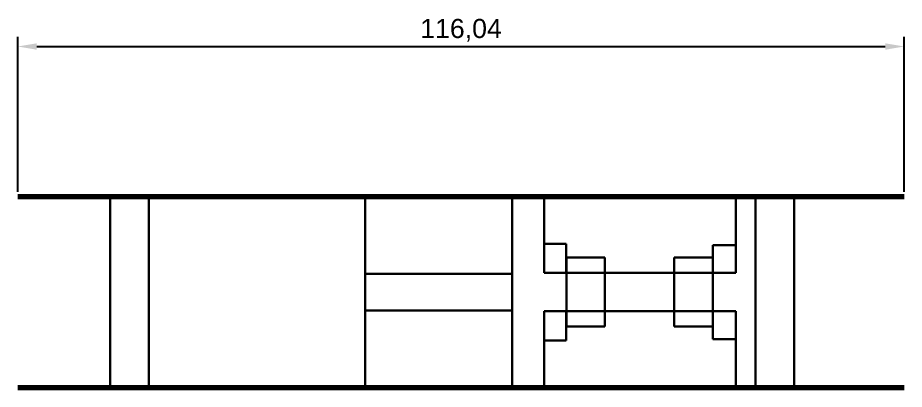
# Model space of a CAD drawing. Header units: millimetres. Extents: x 2158 to 2274, y 1137 to 1278.
# Drawn here: x 2157.8 to 2273.8, y 1229.4 to 1278 of the extents above; entities that cross this region are included whole.
import ezdxf

# ---------------------------------------------------------------- set-up
doc = ezdxf.new("R2010")
doc.units = ezdxf.units.MM
for name, color, linetype in [('BottomLayer', 5, 'Continuous'), ('BottomSolder', 6, 'Continuous'), ('MultiLayer', 9, 'Continuous'), ('TopOverlay', 40, 'Continuous')]:
    doc.layers.add(name, color=color, linetype=linetype)
doc.styles.get("Standard").update_dxf_attribs({"font": 'arial.ttf'})
doc.dimstyles.new('ISO-25', dxfattribs={"dimtxt": 2.5, "dimasz": 2.5, "dimexe": 1.25, "dimexo": 0.625, "dimtad": 1, "dimtxsty": 'Standard', "dimcen": 2.5, "dimadec": 0, "dimazin": 0, "dimtfac": 1, "dimtmove": 0, "dimatfit": 3, "dimfxl": 1, "dimarcsym": 0})

# ---------------------------------------------------------------- blocks, each defined once
blk = doc.blocks.new('*D22')
at = {"color": 0, "lineweight": -2, "transparency": 16777216}
for p, q in [((2157.76, 1255.23), (2157.76, 1275.5)), ((2273.8, 1255.23), (2273.8, 1275.5)), ((2160.26, 1274.25), (2271.3, 1274.25))]:
    blk.add_line(p, q, dxfattribs=at)
at = {"color": 0, "transparency": 16777216}
for points in [[(2160.26, 1274.67), (2160.26, 1273.83), (2157.76, 1274.25)], [(2271.3, 1274.67), (2271.3, 1273.83), (2273.8, 1274.25)]]:
    blk.add_solid(points, dxfattribs=at)
at = {"layer": 'Defpoints', "color": 0, "transparency": 16777216}
for p in [(2273.8, 1274.25), (2157.76, 1254.6), (2273.8, 1254.6)]:
    blk.add_point(p, dxfattribs=at)
at = {"color": 0, "transparency": 16777216, "insert": (2215.78, 1276.38), "char_height": 2.5, "attachment_point": 5}
blk.add_mtext('116,04', dxfattribs=at)

msp = doc.modelspace()

# ---------------------------------------------------------------- linework, layer by layer
at = {"lineweight": 30, "ltscale": 2, "transparency": 33554687}
for p, q in [((2222.48, 1254.601), (2222.48, 1254.601)), ((2222.48, 1229.599), (2222.48, 1229.599))]:
    msp.add_line(p, q, dxfattribs=at)
at = {"lineweight": 30, "ltscale": 2}
msp.add_line((2259.761, 1229.599), (2259.761, 1229.599), dxfattribs=at)
msp.add_line((2259.761, 1229.599), (2259.761, 1229.599), dxfattribs=at)
at = {"layer": 'BottomLayer', "lineweight": 100, "ltscale": 2}
for p, q in [((2157.761, 1254.601), (2273.797, 1254.601)), ((2157.761, 1229.599), (2273.797, 1229.599))]:
    msp.add_line(p, q, dxfattribs=at)
at = {"layer": 'BottomSolder', "lineweight": 30, "ltscale": 2}
for p, q in [((2169.851, 1254.604), (2174.931, 1254.604)), ((2169.851, 1229.599), (2169.851, 1254.599)), ((2174.931, 1254.599), (2174.931, 1229.599))]:
    msp.add_line(p, q, dxfattribs=at)
at = {"layer": 'BottomSolder', "lineweight": 30, "ltscale": 2, "transparency": 33554687}
for p, q in [((2254.313, 1229.376), (2254.313, 1254.376)), ((2254.313, 1254.376), (2259.393, 1254.376)), ((2259.393, 1254.376), (2259.393, 1229.376))]:
    msp.add_line(p, q, dxfattribs=at)
at = {"layer": 'MultiLayer', "lineweight": 30, "ltscale": 2, "transparency": 33554687}
for p, q in [((2229.581, 1239.599), (2229.581, 1246.626)), ((2229.581, 1246.626), (2234.621, 1246.626)), ((2234.621, 1246.626), (2234.621, 1239.599)), ((2243.686, 1239.599), (2243.686, 1246.626)), ((2243.686, 1246.626), (2248.727, 1246.626)), ((2243.686, 1239.599), (2243.686, 1246.626)), ((2243.686, 1246.626), (2248.727, 1246.626)), ((2248.727, 1246.626), (2248.727, 1239.599)), ((2248.727, 1246.626), (2248.727, 1239.599)), ((2229.581, 1244.601), (2229.581, 1237.574)), ((2234.621, 1244.601), (2229.581, 1244.601)), ((2234.621, 1237.574), (2234.621, 1244.601)), ((2243.686, 1244.601), (2243.686, 1237.574)), ((2248.727, 1244.601), (2243.686, 1244.601)), ((2243.686, 1244.601), (2243.686, 1237.574)), ((2248.727, 1244.601), (2243.686, 1244.601)), ((2248.727, 1237.574), (2248.727, 1244.601)), ((2248.727, 1237.574), (2248.727, 1244.601)), ((2234.621, 1239.599), (2229.581, 1239.599)), ((2248.727, 1239.599), (2243.686, 1239.599)), ((2248.727, 1239.599), (2243.686, 1239.599)), ((2229.581, 1237.574), (2234.621, 1237.574)), ((2243.686, 1237.574), (2248.727, 1237.574)), ((2243.686, 1237.574), (2248.727, 1237.574))]:
    msp.add_line(p, q, dxfattribs=at)
at = {"layer": 'TopOverlay', "lineweight": 30, "ltscale": 2, "transparency": 33554687}
for p, q in [((2203.217, 1254.601), (2203.217, 1239.701)), ((2222.48, 1239.701), (2222.48, 1254.601)), ((2226.674, 1254.601), (2226.674, 1244.601)), ((2251.738, 1244.601), (2251.738, 1254.601)), ((2229.552, 1248.42), (2226.674, 1248.42)), ((2229.552, 1248.42), (2229.552, 1244.601)), ((2248.753, 1244.601), (2248.753, 1248.247)), ((2248.753, 1248.247), (2251.738, 1248.247)), ((2203.217, 1229.599), (2203.217, 1244.499)), ((2203.217, 1244.499), (2222.48, 1244.499)), ((2222.48, 1244.499), (2222.48, 1229.599)), ((2226.674, 1244.601), (2251.738, 1244.601)), ((2203.217, 1239.701), (2222.48, 1239.701)), ((2226.674, 1229.599), (2226.674, 1239.599)), ((2226.674, 1239.599), (2251.738, 1239.599)), ((2229.552, 1235.78), (2229.552, 1239.599)), ((2229.552, 1239.599), (2229.552, 1235.78)), ((2248.753, 1239.599), (2248.753, 1235.953)), ((2251.738, 1239.599), (2251.738, 1229.599)), ((2248.753, 1235.953), (2251.738, 1235.953)), ((2229.552, 1235.78), (2226.674, 1235.78))]:
    msp.add_line(p, q, dxfattribs=at)

# ---------------------------------------------------------------- dimensions: what is measured, and where the dimension line sits
dim = msp.add_linear_dim(base=(2273.797, 1274.251), p1=(2157.761, 1254.601), p2=(2273.797, 1254.601), dimstyle='ISO-25')
dim.commit()
dim.dimension.update_dxf_attribs({"geometry": '*D22', "text_midpoint": (2215.779, 1276.378)})

doc.saveas('drawing.dxf')
